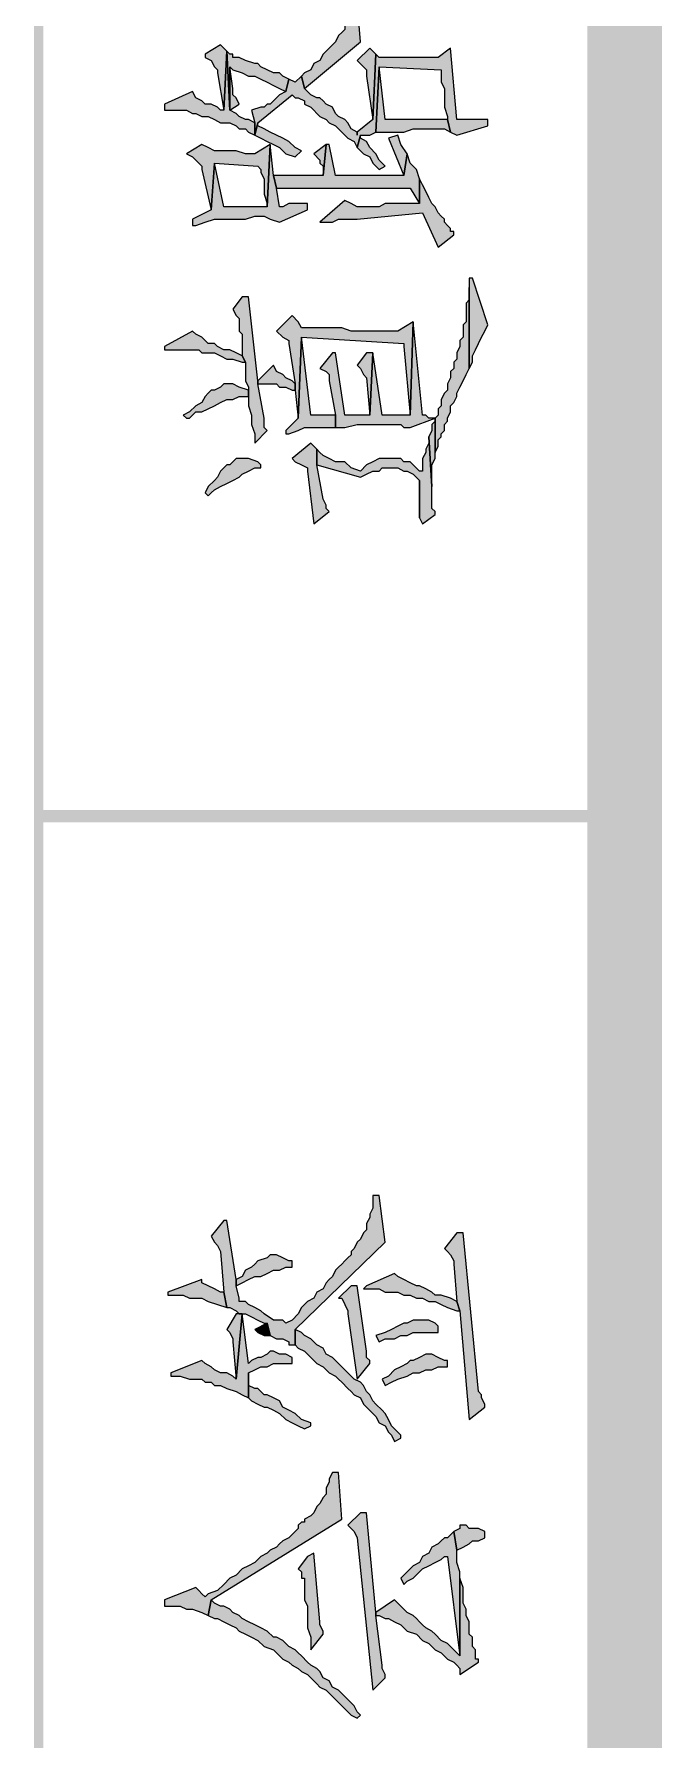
# Model space of a CAD drawing. Header units: inches. Extents: x 20 to 409, y 5 to 283.
# Drawn here: x 20.29 to 28.84, y 98.02 to 121.24 of the extents above; entities that cross this region are included whole.
import ezdxf

# ---------------------------------------------------------------- set-up
doc = ezdxf.new("R2010")
doc.units = ezdxf.units.IN
doc.header["$MEASUREMENT"] = 0
doc.layers.add('C00-00-00', color=7, linetype='Continuous')

msp = doc.modelspace()

# ---------------------------------------------------------------- hatches: boundary and pattern name
at = {"layer": 'C00-00-00'}
h = msp.add_hatch(color=0, dxfattribs=at)
h.dxf.hatch_style = 2
h.paths.add_polyline_path([(28.838, 282.085), (27.822, 283.101), (28.838, 6.114)])
h = msp.add_hatch(color=0, dxfattribs=at)
h.dxf.hatch_style = 2
h.paths.add_polyline_path([(27.822, 283.101), (28.838, 6.114), (27.822, 5.098)])
h = msp.add_hatch(color=0, dxfattribs=at)
h.dxf.hatch_style = 2
h.paths.add_polyline_path([(20.414, 282.593), (20.287, 282.593), (20.414, 5.606)])
h = msp.add_hatch(color=0, dxfattribs=at)
h.dxf.hatch_style = 2
h.paths.add_polyline_path([(20.287, 282.593), (20.414, 5.606), (20.287, 5.606)])
h = msp.add_hatch(color=0, dxfattribs=at)
h.dxf.hatch_style = 2
h.paths.add_polyline_path([(23.927, 120.668), (23.97, 120.498), (24.732, 121.133), (24.689, 121.684), (24.605, 121.684), (24.605, 121.641), (24.605, 121.557), (24.562, 121.472), (24.52, 121.387), (24.52, 121.303), (24.478, 121.26), (24.435, 121.218), (24.393, 121.133), (24.351, 121.091), (24.308, 121.049), (24.266, 121.006), (24.224, 120.964), (24.181, 120.879), (24.097, 120.837), (24.054, 120.752), (23.97, 120.71)])
h = msp.add_hatch(color=0, dxfattribs=at)
h.dxf.hatch_style = 2
h.paths.add_polyline_path([(22.065, 120.287), (22.065, 120.202), (22.107, 120.202), (22.361, 120.202), (22.446, 120.16), (22.488, 120.16), (22.573, 120.117), (22.657, 120.117), (22.742, 120.075), (22.827, 120.033), (22.954, 120.033), (23.038, 119.99), (23.081, 119.948), (23.165, 119.948), (23.208, 119.906), (23.292, 119.863), (23.292, 120.033), (23.208, 120.075), (23.165, 120.075), (23.081, 120.117), (23.038, 120.16), (22.954, 120.202), (22.911, 121.006), (22.869, 120.202), (22.827, 120.202), (22.784, 120.244), (22.7, 120.287), (22.615, 120.287), (22.573, 120.329), (22.488, 120.371), (22.446, 120.456)])
h = msp.add_hatch(color=0, dxfattribs=at)
h.dxf.hatch_style = 2
h.paths.add_polyline_path([(22.615, 120.964), (22.615, 120.922), (22.7, 120.879), (22.742, 120.795), (22.784, 120.752), (22.784, 120.71), (22.869, 120.202), (22.911, 121.006), (22.827, 121.091)])
h = msp.add_hatch(color=0, dxfattribs=at)
h.dxf.hatch_style = 2
h.paths.add_polyline_path([(22.911, 121.006), (22.954, 120.202), (22.954, 120.795), (22.996, 120.752), (23.123, 120.71), (23.208, 120.668), (23.292, 120.668), (23.377, 120.625), (23.462, 120.583), (23.546, 120.541), (23.631, 120.498), (23.716, 120.456), (23.758, 120.625), (23.673, 120.668), (23.631, 120.71), (23.546, 120.71), (23.462, 120.752), (23.377, 120.795), (23.335, 120.837), (23.292, 120.837), (23.165, 120.879), (23.081, 120.922), (22.996, 120.922), (22.996, 120.964), (22.954, 120.964)])
h = msp.add_hatch(color=0, dxfattribs=at)
h.dxf.hatch_style = 2
h.paths.add_polyline_path([(23.25, 120.202), (23.292, 120.033), (23.292, 119.863), (23.335, 120.033), (23.8, 120.414), (23.843, 120.371), (23.885, 120.371), (23.97, 120.329), (23.97, 120.287), (24.054, 120.244), (24.097, 120.202), (24.139, 120.16), (24.181, 120.117), (24.266, 120.075), (24.308, 120.033), (24.393, 119.99), (24.435, 119.948), (24.52, 119.863), (24.562, 119.821), (24.647, 119.779), (24.689, 119.694), (24.732, 119.863), (24.859, 119.863), (24.943, 119.906), (24.986, 120.795), (25.832, 120.752), (25.832, 120.71), (25.832, 120.583), (25.875, 120.498), (25.875, 120.244), (25.917, 120.117), (25.917, 120.075), (25.959, 119.906), (26.044, 119.863), (26.467, 119.99), (26.467, 120.075), (26.425, 120.075), (26.044, 120.075), (25.959, 121.049), (25.79, 120.922), (24.986, 120.922), (24.943, 120.964), (24.901, 120.075), (24.689, 119.906), (24.689, 119.863), (24.689, 119.906), (24.605, 119.948), (24.562, 120.033), (24.52, 120.075), (24.435, 120.117), (24.393, 120.16), (24.351, 120.244), (24.266, 120.287), (24.224, 120.329), (24.181, 120.371), (24.139, 120.371), (24.054, 120.414), (24.012, 120.456), (23.97, 120.498), (23.927, 120.668), (23.843, 120.583), (23.758, 120.625), (23.716, 120.456), (23.631, 120.414), (23.546, 120.329), (23.504, 120.287), (23.462, 120.287), (23.419, 120.244), (23.377, 120.244)])
h = msp.add_hatch(color=0, dxfattribs=at)
h.dxf.hatch_style = 2
h.paths.add_polyline_path([(24.689, 120.879), (24.774, 120.795), (24.816, 120.752), (24.816, 120.668), (24.901, 120.075), (24.943, 120.964), (24.859, 121.049)])
h = msp.add_hatch(color=0, dxfattribs=at)
h.dxf.hatch_style = 2
h.paths.add_polyline_path([(22.954, 120.202), (23.081, 120.287), (23.038, 120.371), (22.996, 120.414), (22.996, 120.498), (22.954, 120.795)])
h = msp.add_hatch(color=0, dxfattribs=at)
h.dxf.hatch_style = 2
h.paths.add_polyline_path([(24.943, 119.906), (25.324, 119.906), (25.451, 119.948), (25.875, 119.948), (25.959, 119.906), (25.917, 120.075), (25.07, 120.075), (24.986, 120.795)])
h = msp.add_hatch(color=0, dxfattribs=at)
h.dxf.hatch_style = 2
h.paths.add_polyline_path([(23.292, 119.863), (23.377, 119.821), (23.462, 119.779), (23.546, 119.736), (23.631, 119.694), (23.716, 119.609), (23.843, 119.567), (23.927, 119.652), (23.843, 119.694), (23.758, 119.779), (23.673, 119.821), (23.589, 119.863), (23.504, 119.906), (23.419, 119.948), (23.335, 119.99), (23.335, 120.033)])
h = msp.add_hatch(color=0, dxfattribs=at)
h.dxf.hatch_style = 2
h.paths.add_polyline_path([(24.689, 119.694), (24.774, 119.609), (24.859, 119.567), (24.901, 119.482), (24.986, 119.398), (25.07, 119.44), (24.986, 119.525), (24.943, 119.609), (24.859, 119.694), (24.816, 119.779), (24.732, 119.821), (24.732, 119.863)])
h = msp.add_hatch(color=0, dxfattribs=at)
h.dxf.hatch_style = 2
h.paths.add_polyline_path([(25.113, 119.821), (25.324, 119.313), (25.367, 119.609), (25.282, 119.736), (25.24, 119.863)])
h = msp.add_hatch(color=0, dxfattribs=at)
h.dxf.hatch_style = 2
h.paths.add_polyline_path([(22.361, 119.609), (22.446, 119.567), (22.53, 119.482), (22.573, 119.44), (22.573, 119.398), (22.7, 118.847), (22.742, 119.482), (23.335, 119.44), (23.377, 119.398), (23.377, 119.355), (23.419, 119.271), (23.419, 119.059), (23.462, 118.932), (23.462, 118.89), (23.504, 119.736), (23.292, 119.609), (23.165, 119.609), (23.038, 119.652), (22.742, 119.652), (22.657, 119.694), (22.573, 119.736)])
h = msp.add_hatch(color=0, dxfattribs=at)
h.dxf.hatch_style = 2
h.paths.add_polyline_path([(22.446, 118.72), (22.446, 118.636), (22.488, 118.636), (22.615, 118.678), (22.742, 118.72), (23.165, 118.72), (23.292, 118.763), (23.419, 118.763), (23.504, 118.72), (23.631, 118.678), (24.012, 118.847), (24.012, 118.932), (23.97, 118.932), (23.758, 118.932), (23.673, 118.89), (23.631, 118.89), (23.589, 119.144), (23.546, 119.313), (23.504, 119.736), (23.462, 118.89), (22.869, 118.89), (22.742, 119.482), (22.7, 118.847)])
h = msp.add_hatch(color=0, dxfattribs=at)
h.dxf.hatch_style = 2
h.paths.add_polyline_path([(23.546, 119.313), (23.589, 119.144), (25.409, 119.144), (25.536, 118.932), (25.536, 119.271), (25.494, 119.398), (25.409, 119.482), (25.367, 119.609), (25.324, 119.313), (24.393, 119.313), (24.308, 119.736), (24.266, 119.736), (24.224, 119.313)])
h = msp.add_hatch(color=0, dxfattribs=at)
h.dxf.hatch_style = 2
h.paths.add_polyline_path([(24.097, 119.609), (24.181, 119.525), (24.181, 119.482), (24.224, 119.44), (24.224, 119.313), (24.266, 119.736)])
h = msp.add_hatch(color=0, dxfattribs=at)
h.dxf.hatch_style = 2
h.paths.add_polyline_path([(24.181, 118.678), (24.351, 118.678), (24.435, 118.72), (24.689, 118.72), (25.578, 118.805), (25.79, 118.339), (26.002, 118.509), (26.002, 118.551), (25.959, 118.551), (25.959, 118.593), (25.917, 118.636), (25.875, 118.678), (25.875, 118.72), (25.832, 118.763), (25.79, 118.805), (25.748, 118.89), (25.705, 118.932), (25.663, 119.017), (25.621, 119.101), (25.578, 119.186), (25.536, 119.271), (25.536, 118.932), (25.451, 118.932), (25.07, 118.932), (24.986, 118.89), (24.689, 118.89), (24.605, 118.932), (24.52, 118.974)])
h = msp.add_hatch(color=0, dxfattribs=at)
h.dxf.hatch_style = 2
h.paths.add_polyline_path([(24.181, 116.688), (24.266, 116.646), (24.308, 116.604), (24.308, 116.519), (24.393, 116.053), (24.393, 115.884), (24.52, 115.884), (24.689, 115.926), (25.282, 115.926), (25.324, 115.884), (25.409, 115.884), (25.748, 116.011), (25.748, 115.545), (25.79, 115.63), (25.79, 115.715), (25.832, 115.757), (25.832, 115.799), (25.875, 115.842), (25.875, 115.926), (25.917, 115.969), (25.917, 116.011), (25.959, 116.096), (25.959, 116.18), (26.002, 116.223), (26.044, 116.307), (26.044, 116.35), (26.086, 116.434), (26.129, 116.519), (26.171, 116.604), (26.213, 116.688), (26.213, 117.789), (26.213, 117.704), (26.213, 117.62), (26.171, 117.577), (26.171, 117.323), (26.129, 117.281), (26.129, 117.112), (26.086, 117.069), (26.086, 116.985), (26.044, 116.9), (26.044, 116.815), (26.002, 116.773), (26.002, 116.688), (25.959, 116.646), (25.959, 116.561), (25.917, 116.477), (25.917, 116.392), (25.875, 116.35), (25.832, 116.265), (25.832, 116.18), (25.79, 116.138), (25.79, 116.053), (25.748, 116.011), (25.663, 116.011), (25.621, 116.053), (25.578, 116.053), (25.451, 117.323), (25.409, 116.053), (25.028, 116.053), (24.901, 116.9), (24.859, 116.053), (24.52, 116.053), (24.393, 116.9), (24.351, 116.9)])
h = msp.add_hatch(color=0, dxfattribs=at)
h.dxf.hatch_style = 2
h.paths.add_polyline_path([(26.213, 117.916), (26.213, 116.688), (26.256, 116.773), (26.256, 116.858), (26.298, 116.942), (26.34, 117.027), (26.383, 117.112), (26.425, 117.196), (26.467, 117.281), (26.256, 117.916)])
h = msp.add_hatch(color=0, dxfattribs=at)
h.dxf.hatch_style = 2
h.paths.add_polyline_path([(22.996, 117.493), (23.038, 117.408), (23.081, 117.366), (23.081, 117.196), (23.123, 117.154), (23.123, 116.858), (23.165, 116.773), (23.165, 116.519), (23.208, 116.434), (23.208, 116.18), (23.25, 116.053), (23.25, 115.926), (23.292, 115.799), (23.292, 115.672), (23.462, 115.842), (23.419, 115.884), (23.419, 116.011), (23.335, 116.477), (23.335, 116.519), (23.208, 117.662), (23.123, 117.662)])
h = msp.add_hatch(color=0, dxfattribs=at)
h.dxf.hatch_style = 2
h.paths.add_polyline_path([(23.589, 117.196), (23.673, 117.112), (23.758, 117.069), (23.758, 117.027), (23.843, 116.477), (23.843, 116.392), (23.885, 116.011), (23.927, 117.112), (25.324, 117.027), (25.324, 116.985), (25.409, 116.053), (25.451, 117.323), (25.24, 117.196), (24.605, 117.196), (24.478, 117.239), (24.054, 117.239), (24.012, 117.239), (23.927, 117.239), (23.885, 117.323), (23.8, 117.408)])
h = msp.add_hatch(color=0, dxfattribs=at)
h.dxf.hatch_style = 2
h.paths.add_polyline_path([(22.065, 116.985), (22.065, 116.942), (22.149, 116.942), (22.53, 116.942), (22.573, 116.9), (22.742, 116.9), (22.827, 116.858), (22.911, 116.815), (22.996, 116.815), (23.123, 116.773), (23.165, 116.773), (23.123, 116.858), (23.038, 116.9), (22.954, 116.942), (22.869, 116.942), (22.784, 116.985), (22.742, 117.027), (22.657, 117.027), (22.615, 117.069), (22.573, 117.112), (22.488, 117.154), (22.446, 117.196)])
h = msp.add_hatch(color=0, dxfattribs=at)
h.dxf.hatch_style = 2
h.paths.add_polyline_path([(23.716, 115.842), (23.716, 115.799), (23.758, 115.799), (23.885, 115.842), (23.97, 115.884), (24.393, 115.884), (24.393, 116.053), (24.054, 116.053), (23.927, 117.112), (23.885, 116.011)])
h = msp.add_hatch(color=0, dxfattribs=at)
h.dxf.hatch_style = 2
h.paths.add_polyline_path([(24.689, 116.731), (24.732, 116.688), (24.774, 116.604), (24.816, 116.561), (24.859, 116.053), (24.901, 116.9), (24.816, 116.9)])
h = msp.add_hatch(color=0, dxfattribs=at)
h.dxf.hatch_style = 2
h.paths.add_polyline_path([(23.335, 116.519), (23.335, 116.477), (23.377, 116.477), (23.589, 116.477), (23.631, 116.434), (23.716, 116.434), (23.8, 116.392), (23.843, 116.392), (23.843, 116.477), (23.8, 116.519), (23.716, 116.561), (23.673, 116.604), (23.589, 116.646), (23.546, 116.731)])
h = msp.add_hatch(color=0, dxfattribs=at)
h.dxf.hatch_style = 2
h.paths.add_polyline_path([(22.319, 116.053), (22.361, 116.011), (22.403, 116.011), (22.488, 116.096), (22.573, 116.096), (22.657, 116.138), (22.742, 116.18), (22.827, 116.223), (22.911, 116.265), (22.996, 116.265), (23.081, 116.307), (23.208, 116.307), (23.208, 116.392), (23.081, 116.434), (22.996, 116.477), (22.869, 116.477), (22.827, 116.434), (22.742, 116.392), (22.7, 116.392), (22.657, 116.35), (22.615, 116.307), (22.573, 116.223), (22.488, 116.18), (22.403, 116.096)])
h = msp.add_hatch(color=0, dxfattribs=at)
h.dxf.hatch_style = 2
h.paths.add_polyline_path([(25.663, 115.757), (25.705, 115.08), (25.705, 115.376), (25.748, 115.461), (25.748, 116.011), (25.748, 115.969), (25.705, 115.926), (25.705, 115.842)])
h = msp.add_hatch(color=0, dxfattribs=at)
h.dxf.hatch_style = 2
h.paths.add_polyline_path([(23.8, 115.461), (23.843, 115.418), (23.927, 115.376), (24.012, 115.334), (24.012, 115.291), (24.097, 114.572), (24.308, 114.741), (24.266, 114.783), (24.266, 114.826), (24.224, 114.91), (24.139, 115.376), (24.139, 115.588), (24.097, 115.63), (24.054, 115.672)])
h = msp.add_hatch(color=0, dxfattribs=at)
h.dxf.hatch_style = 2
h.paths.add_polyline_path([(24.139, 115.588), (24.139, 115.376), (24.732, 115.207), (24.816, 115.249), (24.901, 115.291), (24.986, 115.291), (25.028, 115.334), (25.24, 115.334), (25.324, 115.291), (25.367, 115.291), (25.451, 115.249), (25.536, 115.164), (25.536, 114.656), (25.578, 114.572), (25.748, 114.699), (25.748, 114.741), (25.705, 114.783), (25.705, 115.08), (25.663, 115.757), (25.663, 115.715), (25.663, 115.672), (25.621, 115.588), (25.621, 115.545), (25.578, 115.461), (25.578, 115.291), (25.536, 115.291), (25.451, 115.376), (25.409, 115.418), (25.324, 115.418), (25.282, 115.461), (24.986, 115.461), (24.901, 115.418), (24.816, 115.376), (24.732, 115.291), (24.605, 115.334), (24.52, 115.418), (24.393, 115.418), (24.308, 115.461), (24.224, 115.503), (24.181, 115.545)])
h = msp.add_hatch(color=0, dxfattribs=at)
h.dxf.hatch_style = 2
h.paths.add_polyline_path([(22.615, 114.995), (22.657, 114.953), (22.7, 114.995), (22.742, 115.037), (22.827, 115.08), (22.911, 115.122), (22.996, 115.164), (23.081, 115.207), (23.123, 115.249), (23.208, 115.291), (23.292, 115.334), (23.377, 115.334), (23.377, 115.376), (23.335, 115.418), (23.208, 115.461), (23.038, 115.461), (22.954, 115.376), (22.911, 115.376), (22.869, 115.334), (22.827, 115.291), (22.784, 115.207), (22.742, 115.164), (22.657, 115.08)])
h = msp.add_hatch(color=0, dxfattribs=at)
h.dxf.hatch_style = 2
h.paths.add_polyline_path([(25.536, 114.953), (25.536, 114.656), (25.536, 115.164)])
h = msp.add_hatch(color=0, dxfattribs=at)
h.dxf.hatch_style = 2
h.paths.add_polyline_path([(20.329, 110.677), (20.329, 110.508), (28.33, 110.677)])
h = msp.add_hatch(color=0, dxfattribs=at)
h.dxf.hatch_style = 2
h.paths.add_polyline_path([(20.329, 110.508), (28.33, 110.677), (28.33, 110.508)])
h = msp.add_hatch(color=0, dxfattribs=at)
h.dxf.hatch_style = 2
h.paths.add_polyline_path([(22.7, 104.877), (22.742, 104.793), (22.784, 104.75), (22.827, 104.666), (22.869, 104.115), (22.911, 103.904), (22.954, 103.904), (23.038, 103.861), (23.081, 103.819), (23.165, 103.819), (23.25, 103.777), (23.335, 103.734), (23.419, 103.692), (23.462, 103.692), (23.504, 103.523), (23.589, 103.48), (23.673, 103.48), (23.758, 103.438), (23.758, 103.396), (23.843, 103.396), (23.843, 103.607), (25.07, 104.793), (24.986, 105.428), (24.901, 105.428), (24.901, 105.343), (24.901, 105.258), (24.859, 105.174), (24.859, 105.131), (24.816, 105.047), (24.816, 104.962), (24.774, 104.92), (24.732, 104.835), (24.689, 104.793), (24.647, 104.708), (24.605, 104.666), (24.605, 104.623), (24.562, 104.581), (24.52, 104.539), (24.478, 104.496), (24.435, 104.454), (24.393, 104.412), (24.351, 104.327), (24.308, 104.285), (24.266, 104.242), (24.224, 104.158), (24.139, 104.115), (24.097, 104.031), (24.012, 103.988), (23.927, 103.904), (23.885, 103.819), (23.8, 103.734), (23.716, 103.692), (23.673, 103.734), (23.546, 103.734), (23.419, 103.819), (23.377, 103.861), (23.292, 103.904), (23.208, 103.946), (23.165, 103.988), (23.081, 103.988), (23.081, 104.031), (23.038, 104.2), (23.038, 104.285), (22.911, 105.089), (22.869, 105.089)])
h = msp.add_hatch(color=0, dxfattribs=at)
h.dxf.hatch_style = 2
h.paths.add_polyline_path([(25.875, 104.708), (25.917, 104.666), (25.959, 104.623), (26.002, 104.539), (26.002, 104.496), (26.044, 103.988), (26.086, 103.861), (26.213, 102.38), (26.425, 102.549), (26.425, 102.591), (26.383, 102.676), (26.383, 102.718), (26.34, 102.761), (26.129, 104.92), (26.044, 104.92)])
h = msp.add_hatch(color=0, dxfattribs=at)
h.dxf.hatch_style = 2
h.paths.add_polyline_path([(23.038, 104.285), (23.038, 104.2), (23.123, 104.242), (23.208, 104.285), (23.292, 104.327), (23.377, 104.327), (23.462, 104.369), (23.546, 104.412), (23.631, 104.412), (23.716, 104.454), (23.8, 104.454), (23.8, 104.539), (23.758, 104.539), (23.673, 104.581), (23.589, 104.623), (23.504, 104.623), (23.462, 104.581), (23.335, 104.539), (23.292, 104.496), (23.25, 104.454), (23.165, 104.412), (23.123, 104.327)])
h = msp.add_hatch(color=0, dxfattribs=at)
h.dxf.hatch_style = 2
h.paths.add_polyline_path([(22.107, 104.115), (22.107, 104.073), (22.234, 104.073), (22.319, 104.073), (22.403, 104.031), (22.573, 104.031), (22.657, 103.988), (22.784, 103.946), (22.911, 103.904), (22.869, 104.115), (22.827, 104.115), (22.742, 104.158), (22.657, 104.2), (22.573, 104.242), (22.573, 104.285)])
h = msp.add_hatch(color=0, dxfattribs=at)
h.dxf.hatch_style = 2
h.paths.add_polyline_path([(24.774, 104.158), (24.986, 104.158), (25.07, 104.115), (25.24, 104.115), (25.324, 104.073), (25.409, 104.073), (25.494, 104.031), (25.578, 104.031), (25.663, 103.988), (25.748, 103.988), (25.832, 103.946), (25.917, 103.904), (26.044, 103.861), (26.086, 103.861), (26.044, 103.988), (25.959, 104.031), (25.832, 104.073), (25.748, 104.073), (25.705, 104.115), (25.621, 104.158), (25.536, 104.2), (25.494, 104.2), (25.409, 104.242), (25.324, 104.285), (25.24, 104.327), (25.197, 104.369), (24.816, 104.2)])
h = msp.add_hatch(color=0, dxfattribs=at)
h.dxf.hatch_style = 2
h.paths.add_polyline_path([(24.435, 104.031), (24.478, 104.031), (24.52, 103.946), (24.562, 103.861), (24.562, 103.819), (24.689, 102.93), (24.859, 103.142), (24.859, 103.184), (24.816, 103.226), (24.816, 103.311), (24.689, 104.2), (24.605, 104.2)])
h = msp.add_hatch(color=0, dxfattribs=at)
h.dxf.hatch_style = 2
h.paths.add_polyline_path([(22.149, 103.015), (22.149, 102.972), (22.192, 102.972), (22.276, 102.972), (22.403, 102.93), (22.573, 102.93), (22.615, 102.888), (22.7, 102.888), (22.742, 102.845), (22.827, 102.845), (22.911, 102.803), (23.038, 102.761), (23.123, 102.718), (23.208, 102.676), (23.208, 103.015), (23.292, 103.057), (23.377, 103.099), (23.462, 103.099), (23.546, 103.142), (23.8, 103.142), (23.8, 103.226), (23.716, 103.269), (23.631, 103.269), (23.546, 103.311), (23.504, 103.311), (23.462, 103.269), (23.377, 103.226), (23.335, 103.226), (23.25, 103.184), (23.208, 103.142), (23.123, 103.819), (23.038, 102.93), (22.996, 102.972), (22.911, 103.015), (22.827, 103.015), (22.742, 103.057), (22.7, 103.099), (22.615, 103.142), (22.573, 103.184)])
h = msp.add_hatch(color=0, dxfattribs=at)
h.dxf.hatch_style = 2
h.paths.add_polyline_path([(22.911, 103.607), (22.954, 103.565), (22.996, 103.48), (22.996, 103.438), (23.038, 102.93), (23.123, 103.819), (23.038, 103.819)])
h = msp.add_hatch(color=0, dxfattribs=at)
h.dxf.hatch_style = 2
h.paths.add_polyline_path([(23.292, 103.607), (23.335, 103.565), (23.419, 103.523), (23.504, 103.523), (23.462, 103.692)])
h = msp.add_hatch(color=0, dxfattribs=at)
h.dxf.hatch_style = 2
h.paths.add_polyline_path([(23.843, 103.396), (23.885, 103.353), (23.97, 103.311), (24.012, 103.269), (24.097, 103.184), (24.139, 103.142), (24.224, 103.099), (24.308, 103.015), (24.393, 102.972), (24.435, 102.93), (24.478, 102.888), (24.562, 102.803), (24.605, 102.761), (24.647, 102.718), (24.732, 102.676), (24.774, 102.591), (24.816, 102.549), (24.901, 102.464), (24.943, 102.422), (24.986, 102.337), (25.07, 102.295), (25.113, 102.21), (25.155, 102.168), (25.197, 102.083), (25.282, 102.126), (25.282, 102.168), (25.197, 102.253), (25.155, 102.295), (25.113, 102.38), (25.07, 102.464), (25.028, 102.507), (24.943, 102.591), (24.901, 102.634), (24.859, 102.718), (24.816, 102.761), (24.774, 102.845), (24.732, 102.888), (24.647, 102.93), (24.605, 102.972), (24.562, 103.015), (24.478, 103.099), (24.393, 103.184), (24.351, 103.226), (24.266, 103.269), (24.224, 103.353), (24.139, 103.396), (24.097, 103.438), (24.054, 103.48), (23.97, 103.523), (23.927, 103.565), (23.843, 103.607)])
h = msp.add_hatch(color=0, dxfattribs=at)
h.dxf.hatch_style = 2
h.paths.add_polyline_path([(24.943, 103.523), (24.986, 103.438), (25.07, 103.48), (25.197, 103.48), (25.282, 103.523), (25.367, 103.523), (25.451, 103.565), (25.79, 103.565), (25.79, 103.65), (25.748, 103.692), (25.663, 103.734), (25.451, 103.734), (25.367, 103.692), (25.324, 103.692), (25.24, 103.65), (25.155, 103.607), (25.07, 103.565)])
h = msp.add_hatch(color=0, dxfattribs=at)
h.dxf.hatch_style = 2
h.paths.add_polyline_path([(25.028, 102.93), (25.07, 102.845), (25.155, 102.888), (25.24, 102.93), (25.367, 102.972), (25.451, 103.015), (25.536, 103.015), (25.621, 103.057), (25.705, 103.057), (25.79, 103.099), (25.917, 103.099), (25.917, 103.184), (25.875, 103.184), (25.79, 103.226), (25.705, 103.269), (25.621, 103.269), (25.536, 103.226), (25.451, 103.184), (25.409, 103.184), (25.367, 103.142), (25.282, 103.099), (25.197, 103.057), (25.113, 102.972)])
h = msp.add_hatch(color=0, dxfattribs=at)
h.dxf.hatch_style = 2
h.paths.add_polyline_path([(23.208, 102.676), (23.25, 102.634), (23.335, 102.591), (23.419, 102.549), (23.462, 102.549), (23.546, 102.507), (23.631, 102.464), (23.716, 102.38), (23.8, 102.337), (23.885, 102.295), (23.97, 102.253), (24.054, 102.295), (24.054, 102.337), (23.927, 102.38), (23.843, 102.464), (23.758, 102.507), (23.673, 102.549), (23.631, 102.634), (23.546, 102.676), (23.462, 102.718), (23.419, 102.718), (23.377, 102.761), (23.335, 102.803), (23.292, 102.803), (23.208, 102.845), (23.208, 103.015)])
h = msp.add_hatch(color=0, dxfattribs=at)
h.dxf.hatch_style = 2
h.paths.add_polyline_path([(22.065, 99.924), (22.065, 99.84), (22.107, 99.84), (22.276, 99.84), (22.361, 99.797), (22.446, 99.797), (22.573, 99.755), (22.657, 99.713), (22.7, 99.924), (24.478, 101.025), (24.435, 101.66), (24.351, 101.66), (24.308, 101.575), (24.308, 101.533), (24.266, 101.448), (24.266, 101.364), (24.224, 101.321), (24.181, 101.237), (24.139, 101.194), (24.097, 101.11), (24.054, 101.067), (23.97, 101.025), (23.97, 100.983), (23.927, 100.983), (23.885, 100.94), (23.885, 100.898), (23.843, 100.856), (23.8, 100.813), (23.758, 100.771), (23.673, 100.729), (23.631, 100.686), (23.589, 100.644), (23.504, 100.602), (23.462, 100.559), (23.377, 100.517), (23.292, 100.432), (23.208, 100.39), (23.123, 100.348), (23.038, 100.263), (22.954, 100.221), (22.869, 100.136), (22.784, 100.051), (22.657, 100.009), (22.615, 99.967), (22.573, 100.009), (22.53, 100.051), (22.488, 100.094)])
h = msp.add_hatch(color=0, dxfattribs=at)
h.dxf.hatch_style = 2
h.paths.add_polyline_path([(24.562, 100.94), (24.605, 100.898), (24.647, 100.856), (24.689, 100.771), (24.901, 98.697), (25.07, 98.866), (25.07, 98.908), (25.028, 98.993), (25.028, 99.035), (24.943, 99.713), (24.943, 99.755), (24.816, 101.11), (24.732, 101.11)])
h = msp.add_hatch(color=0, dxfattribs=at)
h.dxf.hatch_style = 2
h.paths.add_polyline_path([(25.282, 100.221), (25.324, 100.136), (25.367, 100.178), (25.451, 100.221), (25.536, 100.305), (25.578, 100.348), (25.663, 100.39), (25.748, 100.432), (25.832, 100.475), (25.875, 100.517), (25.917, 100.517), (26.086, 99.162), (26.086, 100.305), (26.044, 100.432), (26.044, 100.602), (26.002, 100.856), (25.917, 100.771), (25.875, 100.771), (25.832, 100.729), (25.79, 100.686), (25.705, 100.644), (25.663, 100.559), (25.578, 100.517), (25.536, 100.432), (25.451, 100.39), (25.367, 100.305)])
h = msp.add_hatch(color=0, dxfattribs=at)
h.dxf.hatch_style = 2
h.paths.add_polyline_path([(26.002, 100.856), (26.044, 100.602), (26.129, 100.644), (26.213, 100.686), (26.256, 100.729), (26.34, 100.729), (26.425, 100.771), (26.425, 100.856), (26.34, 100.898), (26.213, 100.898), (26.171, 100.94), (26.086, 100.94), (26.086, 100.898)])
h = msp.add_hatch(color=0, dxfattribs=at)
h.dxf.hatch_style = 2
h.paths.add_polyline_path([(23.885, 100.348), (23.927, 100.305), (23.927, 100.221), (23.97, 100.221), (23.97, 99.924), (24.012, 99.84), (24.012, 99.543), (24.054, 99.416), (24.054, 99.247), (24.224, 99.459), (24.224, 99.501), (24.181, 99.586), (24.181, 99.628), (24.097, 100.559), (24.012, 100.517)])
h = msp.add_hatch(color=0, dxfattribs=at)
h.dxf.hatch_style = 2
h.paths.add_polyline_path([(24.943, 99.755), (24.943, 99.713), (24.986, 99.713), (25.07, 99.67), (25.113, 99.67), (25.197, 99.628), (25.282, 99.586), (25.367, 99.501), (25.494, 99.459), (25.578, 99.374), (25.663, 99.332), (25.748, 99.247), (25.832, 99.205), (25.917, 99.12), (26.002, 99.078), (26.044, 99.035), (26.086, 98.993), (26.086, 98.908), (26.34, 99.078), (26.34, 99.12), (26.298, 99.12), (26.298, 99.205), (26.298, 99.247), (26.256, 99.289), (26.256, 99.416), (26.213, 99.459), (26.213, 99.628), (26.171, 99.713), (26.171, 99.797), (26.129, 99.882), (26.129, 100.094), (26.086, 100.221), (26.086, 99.162), (26.002, 99.247), (25.917, 99.332), (25.832, 99.374), (25.748, 99.459), (25.705, 99.501), (25.621, 99.543), (25.578, 99.586), (25.536, 99.628), (25.494, 99.67), (25.451, 99.713), (25.367, 99.755), (25.282, 99.84), (25.24, 99.882), (25.197, 99.924)])
h = msp.add_hatch(color=0, dxfattribs=at)
h.dxf.hatch_style = 2
h.paths.add_polyline_path([(22.657, 99.713), (22.742, 99.67), (22.784, 99.67), (22.869, 99.628), (22.954, 99.586), (23.038, 99.543), (23.081, 99.501), (23.165, 99.459), (23.25, 99.416), (23.335, 99.374), (23.419, 99.289), (23.546, 99.247), (23.589, 99.205), (23.631, 99.162), (23.673, 99.12), (23.758, 99.078), (23.8, 99.035), (23.885, 98.993), (23.927, 98.951), (24.012, 98.908), (24.054, 98.866), (24.139, 98.781), (24.181, 98.739), (24.266, 98.697), (24.351, 98.612), (24.393, 98.57), (24.478, 98.485), (24.52, 98.443), (24.605, 98.358), (24.689, 98.316), (24.732, 98.358), (24.689, 98.4), (24.647, 98.485), (24.562, 98.57), (24.52, 98.612), (24.435, 98.697), (24.351, 98.739), (24.308, 98.824), (24.224, 98.866), (24.181, 98.951), (24.139, 98.993), (24.054, 99.035), (24.012, 99.078), (23.927, 99.162), (23.885, 99.205), (23.843, 99.247), (23.758, 99.289), (23.716, 99.332), (23.673, 99.374), (23.589, 99.416), (23.546, 99.416), (23.462, 99.501), (23.377, 99.543), (23.292, 99.586), (23.208, 99.628), (23.123, 99.67), (23.081, 99.713), (22.996, 99.755), (22.954, 99.797), (22.869, 99.84), (22.827, 99.84), (22.742, 99.882), (22.7, 99.924)])

# ---------------------------------------------------------------- linework, layer by layer
at = {"layer": 'C00-00-00', "color": 0, "lineweight": 0}
for points in [[(23.927, 120.668), (23.97, 120.498), (24.732, 121.133), (24.689, 121.684), (24.605, 121.684), (24.605, 121.641), (24.605, 121.557), (24.562, 121.472), (24.52, 121.387), (24.52, 121.303), (24.478, 121.26), (24.435, 121.218), (24.393, 121.133), (24.351, 121.091), (24.308, 121.049), (24.266, 121.006), (24.224, 120.964), (24.181, 120.879), (24.097, 120.837), (24.054, 120.752), (23.97, 120.71)], [(22.065, 120.287), (22.065, 120.202), (22.107, 120.202), (22.361, 120.202), (22.446, 120.16), (22.488, 120.16), (22.573, 120.117), (22.657, 120.117), (22.742, 120.075), (22.827, 120.033), (22.954, 120.033), (23.038, 119.99), (23.081, 119.948), (23.165, 119.948), (23.208, 119.906), (23.292, 119.863), (23.292, 120.033), (23.208, 120.075), (23.165, 120.075), (23.081, 120.117), (23.038, 120.16), (22.954, 120.202), (22.911, 121.006), (22.869, 120.202), (22.827, 120.202), (22.784, 120.244), (22.7, 120.287), (22.615, 120.287), (22.573, 120.329), (22.488, 120.371), (22.446, 120.456)], [(22.615, 120.964), (22.615, 120.922), (22.7, 120.879), (22.742, 120.795), (22.784, 120.752), (22.784, 120.71), (22.869, 120.202), (22.911, 121.006), (22.827, 121.091)], [(22.911, 121.006), (22.954, 120.202), (22.954, 120.795), (22.996, 120.752), (23.123, 120.71), (23.208, 120.668), (23.292, 120.668), (23.377, 120.625), (23.462, 120.583), (23.546, 120.541), (23.631, 120.498), (23.716, 120.456), (23.758, 120.625), (23.673, 120.668), (23.631, 120.71), (23.546, 120.71), (23.462, 120.752), (23.377, 120.795), (23.335, 120.837), (23.292, 120.837), (23.165, 120.879), (23.081, 120.922), (22.996, 120.922), (22.996, 120.964), (22.954, 120.964)], [(23.25, 120.202), (23.292, 120.033), (23.292, 119.863), (23.335, 120.033), (23.8, 120.414), (23.843, 120.371), (23.885, 120.371), (23.97, 120.329), (23.97, 120.287), (24.054, 120.244), (24.097, 120.202), (24.139, 120.16), (24.181, 120.117), (24.266, 120.075), (24.308, 120.033), (24.393, 119.99), (24.435, 119.948), (24.52, 119.863), (24.562, 119.821), (24.647, 119.779), (24.689, 119.694), (24.732, 119.863), (24.859, 119.863), (24.943, 119.906), (24.986, 120.795), (25.832, 120.752), (25.832, 120.71), (25.832, 120.583), (25.875, 120.498), (25.875, 120.244), (25.917, 120.117), (25.917, 120.075), (25.959, 119.906), (26.044, 119.863), (26.467, 119.99), (26.467, 120.075), (26.425, 120.075), (26.044, 120.075), (25.959, 121.049), (25.79, 120.922), (24.986, 120.922), (24.943, 120.964), (24.901, 120.075), (24.689, 119.906), (24.689, 119.863), (24.689, 119.906), (24.605, 119.948), (24.562, 120.033), (24.52, 120.075), (24.435, 120.117), (24.393, 120.16), (24.351, 120.244), (24.266, 120.287), (24.224, 120.329), (24.181, 120.371), (24.139, 120.371), (24.054, 120.414), (24.012, 120.456), (23.97, 120.498), (23.927, 120.668), (23.843, 120.583), (23.758, 120.625), (23.716, 120.456), (23.631, 120.414), (23.546, 120.329), (23.504, 120.287), (23.462, 120.287), (23.419, 120.244), (23.377, 120.244)], [(24.689, 120.879), (24.774, 120.795), (24.816, 120.752), (24.816, 120.668), (24.901, 120.075), (24.943, 120.964), (24.859, 121.049)], [(22.954, 120.202), (23.081, 120.287), (23.038, 120.371), (22.996, 120.414), (22.996, 120.498), (22.954, 120.795)], [(24.943, 119.906), (25.324, 119.906), (25.451, 119.948), (25.875, 119.948), (25.959, 119.906), (25.917, 120.075), (25.07, 120.075), (24.986, 120.795)], [(23.292, 119.863), (23.377, 119.821), (23.462, 119.779), (23.546, 119.736), (23.631, 119.694), (23.716, 119.609), (23.843, 119.567), (23.927, 119.652), (23.843, 119.694), (23.758, 119.779), (23.673, 119.821), (23.589, 119.863), (23.504, 119.906), (23.419, 119.948), (23.335, 119.99), (23.335, 120.033)], [(24.689, 119.694), (24.774, 119.609), (24.859, 119.567), (24.901, 119.482), (24.986, 119.398), (25.07, 119.44), (24.986, 119.525), (24.943, 119.609), (24.859, 119.694), (24.816, 119.779), (24.732, 119.821), (24.732, 119.863)], [(25.113, 119.821), (25.324, 119.313), (25.367, 119.609), (25.282, 119.736), (25.24, 119.863)], [(22.361, 119.609), (22.446, 119.567), (22.53, 119.482), (22.573, 119.44), (22.573, 119.398), (22.7, 118.847), (22.742, 119.482), (23.335, 119.44), (23.377, 119.398), (23.377, 119.355), (23.419, 119.271), (23.419, 119.059), (23.462, 118.932), (23.462, 118.89), (23.504, 119.736), (23.292, 119.609), (23.165, 119.609), (23.038, 119.652), (22.742, 119.652), (22.657, 119.694), (22.573, 119.736)], [(22.446, 118.72), (22.446, 118.636), (22.488, 118.636), (22.615, 118.678), (22.742, 118.72), (23.165, 118.72), (23.292, 118.763), (23.419, 118.763), (23.504, 118.72), (23.631, 118.678), (24.012, 118.847), (24.012, 118.932), (23.97, 118.932), (23.758, 118.932), (23.673, 118.89), (23.631, 118.89), (23.589, 119.144), (23.546, 119.313), (23.504, 119.736), (23.462, 118.89), (22.869, 118.89), (22.742, 119.482), (22.7, 118.847)], [(23.546, 119.313), (23.589, 119.144), (25.409, 119.144), (25.536, 118.932), (25.536, 119.271), (25.494, 119.398), (25.409, 119.482), (25.367, 119.609), (25.324, 119.313), (24.393, 119.313), (24.308, 119.736), (24.266, 119.736), (24.224, 119.313)], [(24.097, 119.609), (24.181, 119.525), (24.181, 119.482), (24.224, 119.44), (24.224, 119.313), (24.266, 119.736)], [(24.181, 118.678), (24.351, 118.678), (24.435, 118.72), (24.689, 118.72), (25.578, 118.805), (25.79, 118.339), (26.002, 118.509), (26.002, 118.551), (25.959, 118.551), (25.959, 118.593), (25.917, 118.636), (25.875, 118.678), (25.875, 118.72), (25.832, 118.763), (25.79, 118.805), (25.748, 118.89), (25.705, 118.932), (25.663, 119.017), (25.621, 119.101), (25.578, 119.186), (25.536, 119.271), (25.536, 118.932), (25.451, 118.932), (25.07, 118.932), (24.986, 118.89), (24.689, 118.89), (24.605, 118.932), (24.52, 118.974)], [(24.181, 116.688), (24.266, 116.646), (24.308, 116.604), (24.308, 116.519), (24.393, 116.053), (24.393, 115.884), (24.52, 115.884), (24.689, 115.926), (25.282, 115.926), (25.324, 115.884), (25.409, 115.884), (25.748, 116.011), (25.748, 115.545), (25.79, 115.63), (25.79, 115.715), (25.832, 115.757), (25.832, 115.799), (25.875, 115.842), (25.875, 115.926), (25.917, 115.969), (25.917, 116.011), (25.959, 116.096), (25.959, 116.18), (26.002, 116.223), (26.044, 116.307), (26.044, 116.35), (26.086, 116.434), (26.129, 116.519), (26.171, 116.604), (26.213, 116.688), (26.213, 117.789), (26.213, 117.704), (26.213, 117.62), (26.171, 117.577), (26.171, 117.323), (26.129, 117.281), (26.129, 117.112), (26.086, 117.069), (26.086, 116.985), (26.044, 116.9), (26.044, 116.815), (26.002, 116.773), (26.002, 116.688), (25.959, 116.646), (25.959, 116.561), (25.917, 116.477), (25.917, 116.392), (25.875, 116.35), (25.832, 116.265), (25.832, 116.18), (25.79, 116.138), (25.79, 116.053), (25.748, 116.011), (25.663, 116.011), (25.621, 116.053), (25.578, 116.053), (25.451, 117.323), (25.409, 116.053), (25.028, 116.053), (24.901, 116.9), (24.859, 116.053), (24.52, 116.053), (24.393, 116.9), (24.351, 116.9)], [(26.213, 117.916), (26.213, 116.688), (26.256, 116.773), (26.256, 116.858), (26.298, 116.942), (26.34, 117.027), (26.383, 117.112), (26.425, 117.196), (26.467, 117.281), (26.256, 117.916)], [(22.996, 117.493), (23.038, 117.408), (23.081, 117.366), (23.081, 117.196), (23.123, 117.154), (23.123, 116.858), (23.165, 116.773), (23.165, 116.519), (23.208, 116.434), (23.208, 116.18), (23.25, 116.053), (23.25, 115.926), (23.292, 115.799), (23.292, 115.672), (23.462, 115.842), (23.419, 115.884), (23.419, 116.011), (23.335, 116.477), (23.335, 116.519), (23.208, 117.662), (23.123, 117.662)], [(23.589, 117.196), (23.673, 117.112), (23.758, 117.069), (23.758, 117.027), (23.843, 116.477), (23.843, 116.392), (23.885, 116.011), (23.927, 117.112), (25.324, 117.027), (25.324, 116.985), (25.409, 116.053), (25.451, 117.323), (25.24, 117.196), (24.605, 117.196), (24.478, 117.239), (24.054, 117.239), (24.012, 117.239), (23.927, 117.239), (23.885, 117.323), (23.8, 117.408)], [(22.065, 116.985), (22.065, 116.942), (22.149, 116.942), (22.53, 116.942), (22.573, 116.9), (22.742, 116.9), (22.827, 116.858), (22.911, 116.815), (22.996, 116.815), (23.123, 116.773), (23.165, 116.773), (23.123, 116.858), (23.038, 116.9), (22.954, 116.942), (22.869, 116.942), (22.784, 116.985), (22.742, 117.027), (22.657, 117.027), (22.615, 117.069), (22.573, 117.112), (22.488, 117.154), (22.446, 117.196)], [(23.716, 115.842), (23.716, 115.799), (23.758, 115.799), (23.885, 115.842), (23.97, 115.884), (24.393, 115.884), (24.393, 116.053), (24.054, 116.053), (23.927, 117.112), (23.885, 116.011)], [(24.689, 116.731), (24.732, 116.688), (24.774, 116.604), (24.816, 116.561), (24.859, 116.053), (24.901, 116.9), (24.816, 116.9)], [(23.335, 116.519), (23.335, 116.477), (23.377, 116.477), (23.589, 116.477), (23.631, 116.434), (23.716, 116.434), (23.8, 116.392), (23.843, 116.392), (23.843, 116.477), (23.8, 116.519), (23.716, 116.561), (23.673, 116.604), (23.589, 116.646), (23.546, 116.731)], [(22.319, 116.053), (22.361, 116.011), (22.403, 116.011), (22.488, 116.096), (22.573, 116.096), (22.657, 116.138), (22.742, 116.18), (22.827, 116.223), (22.911, 116.265), (22.996, 116.265), (23.081, 116.307), (23.208, 116.307), (23.208, 116.392), (23.081, 116.434), (22.996, 116.477), (22.869, 116.477), (22.827, 116.434), (22.742, 116.392), (22.7, 116.392), (22.657, 116.35), (22.615, 116.307), (22.573, 116.223), (22.488, 116.18), (22.403, 116.096)], [(25.663, 115.757), (25.705, 115.08), (25.705, 115.376), (25.748, 115.461), (25.748, 116.011), (25.748, 115.969), (25.705, 115.926), (25.705, 115.842)], [(23.8, 115.461), (23.843, 115.418), (23.927, 115.376), (24.012, 115.334), (24.012, 115.291), (24.097, 114.572), (24.308, 114.741), (24.266, 114.783), (24.266, 114.826), (24.224, 114.91), (24.139, 115.376), (24.139, 115.588), (24.097, 115.63), (24.054, 115.672)], [(24.139, 115.588), (24.139, 115.376), (24.732, 115.207), (24.816, 115.249), (24.901, 115.291), (24.986, 115.291), (25.028, 115.334), (25.24, 115.334), (25.324, 115.291), (25.367, 115.291), (25.451, 115.249), (25.536, 115.164), (25.536, 114.656), (25.578, 114.572), (25.748, 114.699), (25.748, 114.741), (25.705, 114.783), (25.705, 115.08), (25.663, 115.757), (25.663, 115.715), (25.663, 115.672), (25.621, 115.588), (25.621, 115.545), (25.578, 115.461), (25.578, 115.291), (25.536, 115.291), (25.451, 115.376), (25.409, 115.418), (25.324, 115.418), (25.282, 115.461), (24.986, 115.461), (24.901, 115.418), (24.816, 115.376), (24.732, 115.291), (24.605, 115.334), (24.52, 115.418), (24.393, 115.418), (24.308, 115.461), (24.224, 115.503), (24.181, 115.545)], [(22.615, 114.995), (22.657, 114.953), (22.7, 114.995), (22.742, 115.037), (22.827, 115.08), (22.911, 115.122), (22.996, 115.164), (23.081, 115.207), (23.123, 115.249), (23.208, 115.291), (23.292, 115.334), (23.377, 115.334), (23.377, 115.376), (23.335, 115.418), (23.208, 115.461), (23.038, 115.461), (22.954, 115.376), (22.911, 115.376), (22.869, 115.334), (22.827, 115.291), (22.784, 115.207), (22.742, 115.164), (22.657, 115.08)], [(25.536, 114.953), (25.536, 114.656), (25.536, 115.164)], [(22.7, 104.877), (22.742, 104.793), (22.784, 104.75), (22.827, 104.666), (22.869, 104.115), (22.911, 103.904), (22.954, 103.904), (23.038, 103.861), (23.081, 103.819), (23.165, 103.819), (23.25, 103.777), (23.335, 103.734), (23.419, 103.692), (23.462, 103.692), (23.504, 103.523), (23.589, 103.48), (23.673, 103.48), (23.758, 103.438), (23.758, 103.396), (23.843, 103.396), (23.843, 103.607), (25.07, 104.793), (24.986, 105.428), (24.901, 105.428), (24.901, 105.343), (24.901, 105.258), (24.859, 105.174), (24.859, 105.131), (24.816, 105.047), (24.816, 104.962), (24.774, 104.92), (24.732, 104.835), (24.689, 104.793), (24.647, 104.708), (24.605, 104.666), (24.605, 104.623), (24.562, 104.581), (24.52, 104.539), (24.478, 104.496), (24.435, 104.454), (24.393, 104.412), (24.351, 104.327), (24.308, 104.285), (24.266, 104.242), (24.224, 104.158), (24.139, 104.115), (24.097, 104.031), (24.012, 103.988), (23.927, 103.904), (23.885, 103.819), (23.8, 103.734), (23.716, 103.692), (23.673, 103.734), (23.546, 103.734), (23.419, 103.819), (23.377, 103.861), (23.292, 103.904), (23.208, 103.946), (23.165, 103.988), (23.081, 103.988), (23.081, 104.031), (23.038, 104.2), (23.038, 104.285), (22.911, 105.089), (22.869, 105.089)], [(25.875, 104.708), (25.917, 104.666), (25.959, 104.623), (26.002, 104.539), (26.002, 104.496), (26.044, 103.988), (26.086, 103.861), (26.213, 102.38), (26.425, 102.549), (26.425, 102.591), (26.383, 102.676), (26.383, 102.718), (26.34, 102.761), (26.129, 104.92), (26.044, 104.92)], [(23.038, 104.285), (23.038, 104.2), (23.123, 104.242), (23.208, 104.285), (23.292, 104.327), (23.377, 104.327), (23.462, 104.369), (23.546, 104.412), (23.631, 104.412), (23.716, 104.454), (23.8, 104.454), (23.8, 104.539), (23.758, 104.539), (23.673, 104.581), (23.589, 104.623), (23.504, 104.623), (23.462, 104.581), (23.335, 104.539), (23.292, 104.496), (23.25, 104.454), (23.165, 104.412), (23.123, 104.327)], [(22.107, 104.115), (22.107, 104.073), (22.234, 104.073), (22.319, 104.073), (22.403, 104.031), (22.573, 104.031), (22.657, 103.988), (22.784, 103.946), (22.911, 103.904), (22.869, 104.115), (22.827, 104.115), (22.742, 104.158), (22.657, 104.2), (22.573, 104.242), (22.573, 104.285)], [(24.774, 104.158), (24.986, 104.158), (25.07, 104.115), (25.24, 104.115), (25.324, 104.073), (25.409, 104.073), (25.494, 104.031), (25.578, 104.031), (25.663, 103.988), (25.748, 103.988), (25.832, 103.946), (25.917, 103.904), (26.044, 103.861), (26.086, 103.861), (26.044, 103.988), (25.959, 104.031), (25.832, 104.073), (25.748, 104.073), (25.705, 104.115), (25.621, 104.158), (25.536, 104.2), (25.494, 104.2), (25.409, 104.242), (25.324, 104.285), (25.24, 104.327), (25.197, 104.369), (24.816, 104.2)], [(24.435, 104.031), (24.478, 104.031), (24.52, 103.946), (24.562, 103.861), (24.562, 103.819), (24.689, 102.93), (24.859, 103.142), (24.859, 103.184), (24.816, 103.226), (24.816, 103.311), (24.689, 104.2), (24.605, 104.2)], [(22.149, 103.015), (22.149, 102.972), (22.192, 102.972), (22.276, 102.972), (22.403, 102.93), (22.573, 102.93), (22.615, 102.888), (22.7, 102.888), (22.742, 102.845), (22.827, 102.845), (22.911, 102.803), (23.038, 102.761), (23.123, 102.718), (23.208, 102.676), (23.208, 103.015), (23.292, 103.057), (23.377, 103.099), (23.462, 103.099), (23.546, 103.142), (23.8, 103.142), (23.8, 103.226), (23.716, 103.269), (23.631, 103.269), (23.546, 103.311), (23.504, 103.311), (23.462, 103.269), (23.377, 103.226), (23.335, 103.226), (23.25, 103.184), (23.208, 103.142), (23.123, 103.819), (23.038, 102.93), (22.996, 102.972), (22.911, 103.015), (22.827, 103.015), (22.742, 103.057), (22.7, 103.099), (22.615, 103.142), (22.573, 103.184)], [(22.911, 103.607), (22.954, 103.565), (22.996, 103.48), (22.996, 103.438), (23.038, 102.93), (23.123, 103.819), (23.038, 103.819)], [(23.292, 103.607), (23.335, 103.565), (23.419, 103.523), (23.504, 103.523), (23.462, 103.692)], [(23.843, 103.396), (23.885, 103.353), (23.97, 103.311), (24.012, 103.269), (24.097, 103.184), (24.139, 103.142), (24.224, 103.099), (24.308, 103.015), (24.393, 102.972), (24.435, 102.93), (24.478, 102.888), (24.562, 102.803), (24.605, 102.761), (24.647, 102.718), (24.732, 102.676), (24.774, 102.591), (24.816, 102.549), (24.901, 102.464), (24.943, 102.422), (24.986, 102.337), (25.07, 102.295), (25.113, 102.21), (25.155, 102.168), (25.197, 102.083), (25.282, 102.126), (25.282, 102.168), (25.197, 102.253), (25.155, 102.295), (25.113, 102.38), (25.07, 102.464), (25.028, 102.507), (24.943, 102.591), (24.901, 102.634), (24.859, 102.718), (24.816, 102.761), (24.774, 102.845), (24.732, 102.888), (24.647, 102.93), (24.605, 102.972), (24.562, 103.015), (24.478, 103.099), (24.393, 103.184), (24.351, 103.226), (24.266, 103.269), (24.224, 103.353), (24.139, 103.396), (24.097, 103.438), (24.054, 103.48), (23.97, 103.523), (23.927, 103.565), (23.843, 103.607)], [(24.943, 103.523), (24.986, 103.438), (25.07, 103.48), (25.197, 103.48), (25.282, 103.523), (25.367, 103.523), (25.451, 103.565), (25.79, 103.565), (25.79, 103.65), (25.748, 103.692), (25.663, 103.734), (25.451, 103.734), (25.367, 103.692), (25.324, 103.692), (25.24, 103.65), (25.155, 103.607), (25.07, 103.565)], [(25.028, 102.93), (25.07, 102.845), (25.155, 102.888), (25.24, 102.93), (25.367, 102.972), (25.451, 103.015), (25.536, 103.015), (25.621, 103.057), (25.705, 103.057), (25.79, 103.099), (25.917, 103.099), (25.917, 103.184), (25.875, 103.184), (25.79, 103.226), (25.705, 103.269), (25.621, 103.269), (25.536, 103.226), (25.451, 103.184), (25.409, 103.184), (25.367, 103.142), (25.282, 103.099), (25.197, 103.057), (25.113, 102.972)], [(23.208, 102.676), (23.25, 102.634), (23.335, 102.591), (23.419, 102.549), (23.462, 102.549), (23.546, 102.507), (23.631, 102.464), (23.716, 102.38), (23.8, 102.337), (23.885, 102.295), (23.97, 102.253), (24.054, 102.295), (24.054, 102.337), (23.927, 102.38), (23.843, 102.464), (23.758, 102.507), (23.673, 102.549), (23.631, 102.634), (23.546, 102.676), (23.462, 102.718), (23.419, 102.718), (23.377, 102.761), (23.335, 102.803), (23.292, 102.803), (23.208, 102.845), (23.208, 103.015)], [(22.065, 99.924), (22.065, 99.84), (22.107, 99.84), (22.276, 99.84), (22.361, 99.797), (22.446, 99.797), (22.573, 99.755), (22.657, 99.713), (22.7, 99.924), (24.478, 101.025), (24.435, 101.66), (24.351, 101.66), (24.308, 101.575), (24.308, 101.533), (24.266, 101.448), (24.266, 101.364), (24.224, 101.321), (24.181, 101.237), (24.139, 101.194), (24.097, 101.11), (24.054, 101.067), (23.97, 101.025), (23.97, 100.983), (23.927, 100.983), (23.885, 100.94), (23.885, 100.898), (23.843, 100.856), (23.8, 100.813), (23.758, 100.771), (23.673, 100.729), (23.631, 100.686), (23.589, 100.644), (23.504, 100.602), (23.462, 100.559), (23.377, 100.517), (23.292, 100.432), (23.208, 100.39), (23.123, 100.348), (23.038, 100.263), (22.954, 100.221), (22.869, 100.136), (22.784, 100.051), (22.657, 100.009), (22.615, 99.967), (22.573, 100.009), (22.53, 100.051), (22.488, 100.094)], [(24.562, 100.94), (24.605, 100.898), (24.647, 100.856), (24.689, 100.771), (24.901, 98.697), (25.07, 98.866), (25.07, 98.908), (25.028, 98.993), (25.028, 99.035), (24.943, 99.713), (24.943, 99.755), (24.816, 101.11), (24.732, 101.11)], [(25.282, 100.221), (25.324, 100.136), (25.367, 100.178), (25.451, 100.221), (25.536, 100.305), (25.578, 100.348), (25.663, 100.39), (25.748, 100.432), (25.832, 100.475), (25.875, 100.517), (25.917, 100.517), (26.086, 99.162), (26.086, 100.305), (26.044, 100.432), (26.044, 100.602), (26.002, 100.856), (25.917, 100.771), (25.875, 100.771), (25.832, 100.729), (25.79, 100.686), (25.705, 100.644), (25.663, 100.559), (25.578, 100.517), (25.536, 100.432), (25.451, 100.39), (25.367, 100.305)], [(26.002, 100.856), (26.044, 100.602), (26.129, 100.644), (26.213, 100.686), (26.256, 100.729), (26.34, 100.729), (26.425, 100.771), (26.425, 100.856), (26.34, 100.898), (26.213, 100.898), (26.171, 100.94), (26.086, 100.94), (26.086, 100.898)], [(23.885, 100.348), (23.927, 100.305), (23.927, 100.221), (23.97, 100.221), (23.97, 99.924), (24.012, 99.84), (24.012, 99.543), (24.054, 99.416), (24.054, 99.247), (24.224, 99.459), (24.224, 99.501), (24.181, 99.586), (24.181, 99.628), (24.097, 100.559), (24.012, 100.517)], [(24.943, 99.755), (24.943, 99.713), (24.986, 99.713), (25.07, 99.67), (25.113, 99.67), (25.197, 99.628), (25.282, 99.586), (25.367, 99.501), (25.494, 99.459), (25.578, 99.374), (25.663, 99.332), (25.748, 99.247), (25.832, 99.205), (25.917, 99.12), (26.002, 99.078), (26.044, 99.035), (26.086, 98.993), (26.086, 98.908), (26.34, 99.078), (26.34, 99.12), (26.298, 99.12), (26.298, 99.205), (26.298, 99.247), (26.256, 99.289), (26.256, 99.416), (26.213, 99.459), (26.213, 99.628), (26.171, 99.713), (26.171, 99.797), (26.129, 99.882), (26.129, 100.094), (26.086, 100.221), (26.086, 99.162), (26.002, 99.247), (25.917, 99.332), (25.832, 99.374), (25.748, 99.459), (25.705, 99.501), (25.621, 99.543), (25.578, 99.586), (25.536, 99.628), (25.494, 99.67), (25.451, 99.713), (25.367, 99.755), (25.282, 99.84), (25.24, 99.882), (25.197, 99.924)], [(22.657, 99.713), (22.742, 99.67), (22.784, 99.67), (22.869, 99.628), (22.954, 99.586), (23.038, 99.543), (23.081, 99.501), (23.165, 99.459), (23.25, 99.416), (23.335, 99.374), (23.419, 99.289), (23.546, 99.247), (23.589, 99.205), (23.631, 99.162), (23.673, 99.12), (23.758, 99.078), (23.8, 99.035), (23.885, 98.993), (23.927, 98.951), (24.012, 98.908), (24.054, 98.866), (24.139, 98.781), (24.181, 98.739), (24.266, 98.697), (24.351, 98.612), (24.393, 98.57), (24.478, 98.485), (24.52, 98.443), (24.605, 98.358), (24.689, 98.316), (24.732, 98.358), (24.689, 98.4), (24.647, 98.485), (24.562, 98.57), (24.52, 98.612), (24.435, 98.697), (24.351, 98.739), (24.308, 98.824), (24.224, 98.866), (24.181, 98.951), (24.139, 98.993), (24.054, 99.035), (24.012, 99.078), (23.927, 99.162), (23.885, 99.205), (23.843, 99.247), (23.758, 99.289), (23.716, 99.332), (23.673, 99.374), (23.589, 99.416), (23.546, 99.416), (23.462, 99.501), (23.377, 99.543), (23.292, 99.586), (23.208, 99.628), (23.123, 99.67), (23.081, 99.713), (22.996, 99.755), (22.954, 99.797), (22.869, 99.84), (22.827, 99.84), (22.742, 99.882), (22.7, 99.924)]]:
    msp.add_lwpolyline(points, close=True, dxfattribs=at)

doc.saveas('drawing.dxf')
